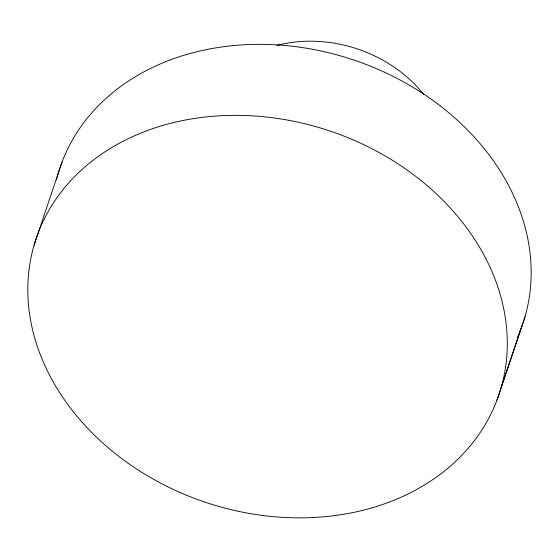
<?xml version="1.0" encoding="UTF-8"?>
<svg xmlns="http://www.w3.org/2000/svg" width="559" height="559" viewBox="0 0 559 559"><rect width="100%" height="100%" fill="white"/><g stroke="black" fill="none" stroke-linecap="round" stroke-linejoin="round"><path stroke-width="0.84" d="M34.064 245.233L62.007 162.089M501.046 387.974L524.936 316.981M496.993 400.125A244.206 195.797 18.6 0 0 213.014 116.265A244.206 195.797 18.6 0 0 92.654 433.414A244.206 195.797 18.6 0 0 496.993 400.125L520.883 329.132M276.838 45.447A122.135 97.923 18.6 0 1 423.799 94.618M56.403 180.019A244.206 195.797 18.6 0 1 355.412 60.554A244.206 195.797 18.6 0 1 517.285 337.825"/></g></svg>
